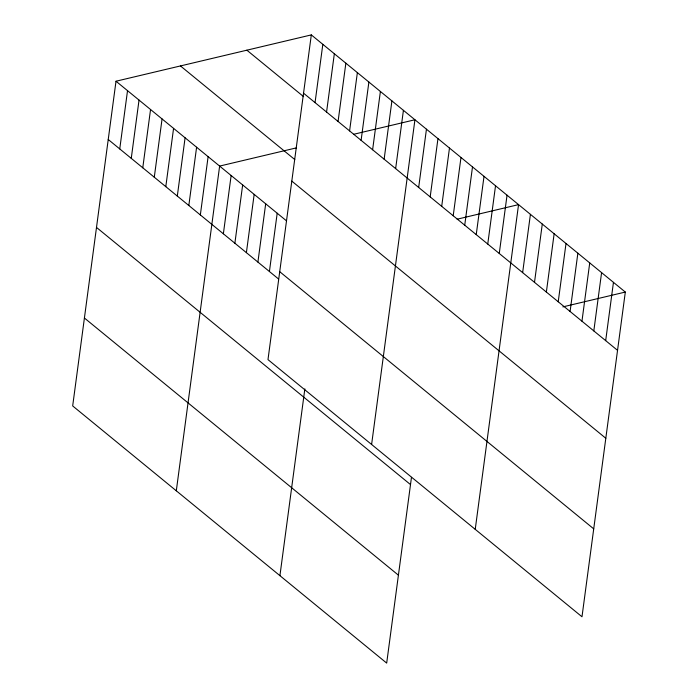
<?xml version="1.0" encoding="UTF-8"?>
<svg xmlns="http://www.w3.org/2000/svg" width="698" height="698" viewBox="0 0 698 698"><rect width="100%" height="100%" fill="white"/><g stroke="black" fill="none" stroke-linecap="round" stroke-linejoin="round"><path stroke-width="1.05" d="M311.317 34.9L267.988 359.618L581.992 616.779L625.321 292.061L311.317 34.9L116.008 81.221L72.679 405.939L386.683 663.1L411.471 477.345M119.751 148.936L127.525 90.653M131.259 158.359L139.033 100.076M142.776 167.79L150.55 109.507M154.284 177.222L162.067 118.939M165.801 186.645L173.575 128.371M177.309 196.077L185.092 137.794M188.826 205.509L196.6 147.226M200.343 214.94L208.117 156.657M176.306 490.799L219.634 166.08L296.528 147.845M223.369 233.795L231.143 175.512M234.877 243.227L242.66 184.944M246.394 252.65L254.168 194.376M257.911 262.082L265.685 203.799M269.419 271.513L277.193 213.23M315.051 102.615L322.825 44.332M326.568 112.038L334.342 53.755M338.076 121.469L345.859 63.186M279.924 575.667L304.851 388.882M349.593 130.901L357.367 72.618M361.102 140.333L368.884 82.05M372.619 149.756L380.393 91.473M384.136 159.188L391.91 100.905M395.644 168.619L403.418 110.336M371.606 444.478L414.935 119.768L353.502 134.33M418.669 187.474L426.452 129.191M430.186 196.906L437.96 138.623M441.703 206.338L449.477 148.055M453.211 215.761L460.985 157.478M464.728 225.192L472.502 166.909M476.237 234.624L484.019 176.341M487.754 244.047L495.528 185.773M499.262 253.479L507.045 195.196M475.233 529.346L518.553 204.627L457.129 219.198M522.645 272.621L530.419 214.347M534.502 282.341L542.285 224.058M546.368 292.052L554.142 233.769M558.226 301.772L566.008 243.489M570.091 311.483L577.865 253.2M581.957 321.202L589.731 262.919M593.815 330.913L601.589 272.63M605.681 340.633L613.455 282.35M562.885 306.876L625.321 292.061M303.534 93.183L617.538 350.344M246.865 50.186L303.613 96.656M180.459 65.935L294.774 159.554M291.808 181.105L605.812 438.265M116.008 81.221L286.241 220.638M279.724 271.697L593.719 528.857M108.234 139.504L278.467 278.921M96.499 227.426L410.503 484.587M84.414 318.018L398.418 575.178"/></g></svg>
